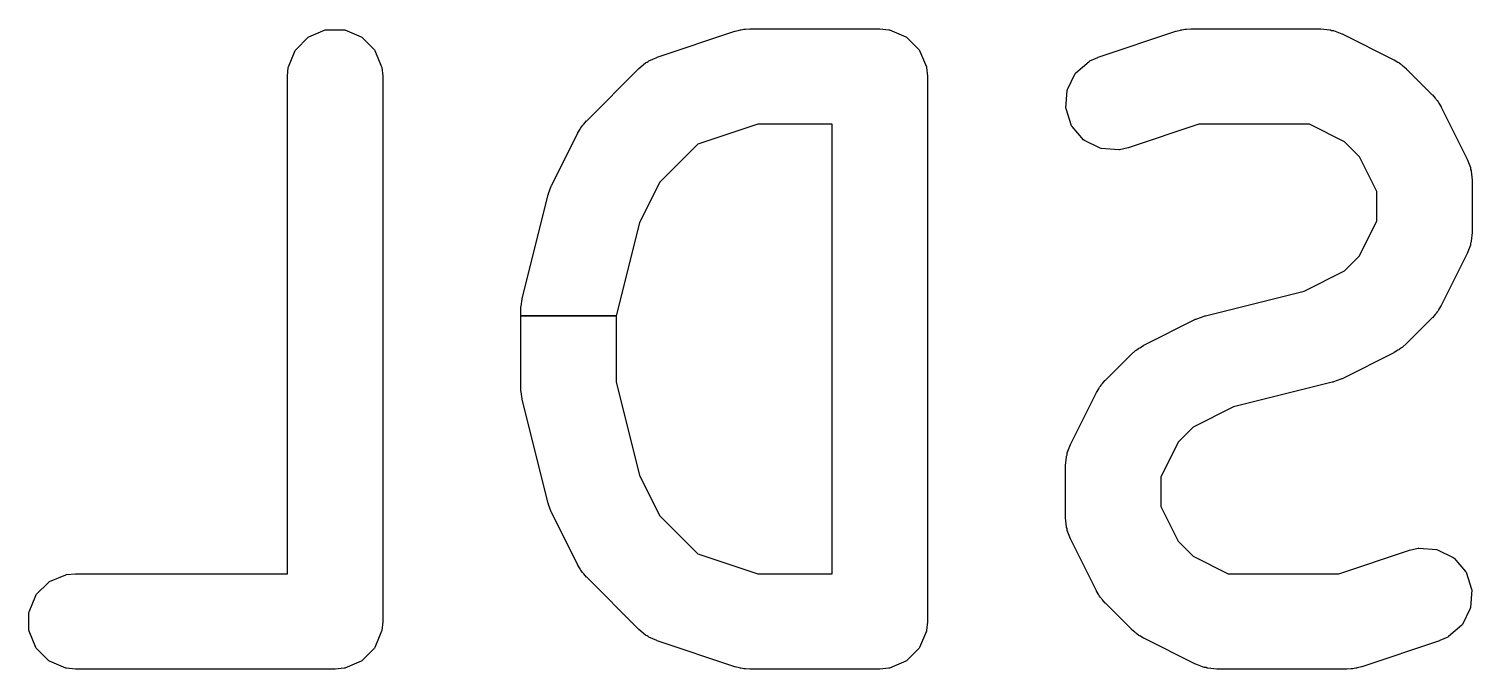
# Model space of a CAD drawing. Header units: millimetres. Extents: x 73.1 to 170.6, y -160.7 to -95.4.
# Drawn here: x 155.096 to 158.276, y -106.579 to -105.169 of the extents above; entities that cross this region are included whole.
import ezdxf

# ---------------------------------------------------------------- set-up
doc = ezdxf.new("R2010")
doc.units = ezdxf.units.MM
doc.layers.add('B.Silkscreen', color=31, linetype='CONTINUOUS', true_color=0xe8b2a7)

msp = doc.modelspace()

# ---------------------------------------------------------------- linework, layer by layer
at = {"layer": 'B.Silkscreen', "linetype": 'CONTINUOUS'}
for p, q in [((155.713123, -105.186712), (155.749171, -105.17178)), ((155.749171, -105.17178), (155.751084, -105.171399)), ((155.751084, -105.171399), (155.790102, -105.171399)), ((155.790102, -105.171399), (155.792015, -105.17178)), ((155.792015, -105.17178), (155.828063, -105.186712)), ((156.480246, -105.23201), (156.651675, -105.174867)), ((156.651675, -105.174867), (156.652147, -105.174735)), ((156.652147, -105.174735), (156.661403, -105.172629)), ((156.661403, -105.172629), (156.663458, -105.171779)), ((156.663458, -105.171779), (156.664879, -105.171423)), ((156.664879, -105.171423), (156.668104, -105.171104)), ((156.668104, -105.171104), (156.671264, -105.170387)), ((156.671264, -105.170387), (156.672726, -105.170276)), ((156.672726, -105.170276), (156.674933, -105.170432)), ((156.674933, -105.170432), (156.684389, -105.169502)), ((156.684389, -105.169502), (156.684879, -105.169478)), ((156.684879, -105.169478), (156.970593, -105.169478)), ((156.970593, -105.169478), (156.971083, -105.169502)), ((156.971083, -105.169502), (156.990592, -105.171423)), ((156.990592, -105.171423), (156.992015, -105.17178)), ((156.992015, -105.17178), (157.028063, -105.186712)), ((157.451675, -105.23201), (157.623103, -105.174867)), ((157.623103, -105.174867), (157.623575, -105.174735)), ((157.623575, -105.174735), (157.632829, -105.172629)), ((157.632829, -105.172629), (157.634885, -105.171779)), ((157.634885, -105.171779), (157.636307, -105.171423)), ((157.636307, -105.171423), (157.639531, -105.171104)), ((157.639531, -105.171104), (157.642691, -105.170387)), ((157.642691, -105.170387), (157.644153, -105.170276)), ((157.644153, -105.170276), (157.646361, -105.170432)), ((157.646361, -105.170432), (157.655817, -105.169502)), ((157.655817, -105.169502), (157.656307, -105.169478)), ((157.656307, -105.169478), (157.942022, -105.169478)), ((157.942022, -105.169478), (157.942512, -105.169502)), ((157.942512, -105.169502), (157.962021, -105.171423)), ((157.962021, -105.171423), (157.963444, -105.17178)), ((157.963444, -105.17178), (157.966014, -105.172844)), ((157.966014, -105.172844), (157.96879, -105.173042)), ((157.96879, -105.173042), (157.970222, -105.173359)), ((157.970222, -105.173359), (157.988531, -105.180365)), ((155.68391, -105.215385), (155.7115, -105.187795)), ((155.7115, -105.187795), (155.713123, -105.186712)), ((155.828063, -105.186712), (155.829686, -105.187795)), ((155.829686, -105.187795), (155.857276, -105.215385)), ((157.028063, -105.186712), (157.029686, -105.187795)), ((157.029686, -105.187795), (157.057276, -105.215385)), ((157.988531, -105.180365), (157.98898, -105.180563)), ((157.98898, -105.180563), (158.103265, -105.237707)), ((155.667895, -105.253056), (155.682827, -105.217008)), ((155.682827, -105.217008), (155.68391, -105.215385)), ((155.857276, -105.215385), (155.858359, -105.217008)), ((155.858359, -105.217008), (155.873291, -105.253056)), ((156.458549, -105.242788), (156.460652, -105.240966)), ((156.460652, -105.240966), (156.461889, -105.240178)), ((156.461889, -105.240178), (156.479789, -105.232187)), ((156.479789, -105.232187), (156.480246, -105.23201)), ((157.057276, -105.215385), (157.058359, -105.217008)), ((157.058359, -105.217008), (157.073291, -105.253056)), ((157.402604, -105.266533), (157.43208, -105.240967)), ((157.43208, -105.240967), (157.433318, -105.240178)), ((157.433318, -105.240178), (157.451218, -105.232187)), ((157.451218, -105.232187), (157.451675, -105.23201)), ((158.103265, -105.237707), (158.103692, -105.237947)), ((158.103692, -105.237947), (158.111729, -105.243005)), ((155.665617, -105.273988), (155.667538, -105.254479)), ((155.667538, -105.254479), (155.667895, -105.253056)), ((155.873291, -105.253056), (155.873648, -105.254479)), ((155.873648, -105.254479), (155.875569, -105.273988)), ((156.324918, -105.371661), (156.439203, -105.257375)), ((156.439203, -105.257375), (156.439567, -105.257046)), ((156.439567, -105.257046), (156.45472, -105.244609)), ((156.45472, -105.244609), (156.455977, -105.243855)), ((156.455977, -105.243855), (156.458549, -105.242788)), ((157.073291, -105.253056), (157.073648, -105.254479)), ((157.073648, -105.254479), (157.075569, -105.273988)), ((157.383958, -105.302973), (157.401408, -105.268074)), ((157.401408, -105.268074), (157.402604, -105.266533)), ((158.111729, -105.243005), (158.113779, -105.243855)), ((158.113779, -105.243855), (158.115036, -105.244609)), ((158.115036, -105.244609), (158.117537, -105.246661)), ((158.117537, -105.246661), (158.120283, -105.24839)), ((158.120283, -105.24839), (158.121396, -105.249345)), ((158.121396, -105.249345), (158.122849, -105.251021)), ((158.122849, -105.251021), (158.13019, -105.257045)), ((158.13019, -105.257045), (158.130554, -105.257374)), ((158.130554, -105.257374), (158.187696, -105.314517)), ((155.665593, -105.274478), (155.665617, -105.273988)), ((155.665593, -106.369478), (155.665593, -105.274478)), ((155.875569, -105.273988), (155.875593, -105.274478)), ((155.875593, -105.274478), (155.875593, -106.474478)), ((157.075569, -105.273988), (157.075593, -105.274478)), ((157.075593, -105.274478), (157.075593, -106.474478)), ((157.380677, -105.343775), (157.383443, -105.304855)), ((157.383443, -105.304855), (157.383958, -105.302973)), ((158.187696, -105.314517), (158.188025, -105.314881)), ((158.188025, -105.314881), (158.194048, -105.32222)), ((158.194048, -105.32222), (158.195726, -105.323675)), ((158.195726, -105.323675), (158.196682, -105.324789)), ((158.196682, -105.324789), (158.198408, -105.327531)), ((158.198408, -105.327531), (158.200462, -105.330034)), ((158.200462, -105.330034), (158.201217, -105.331294)), ((158.201217, -105.331294), (158.202064, -105.333342)), ((158.202064, -105.333342), (158.207124, -105.341379)), ((157.380921, -105.34571), (157.380677, -105.343775)), ((157.393259, -105.382725), (157.380921, -105.34571)), ((158.207124, -105.341379), (158.207365, -105.341807)), ((158.207365, -105.341807), (158.264508, -105.456093)), ((156.248107, -105.513236), (156.30525, -105.398949)), ((156.30525, -105.398949), (156.30549, -105.398522)), ((156.30549, -105.398522), (156.310549, -105.390483)), ((156.310549, -105.390483), (156.311398, -105.388436)), ((156.311398, -105.388436), (156.312152, -105.387178)), ((156.312152, -105.387178), (156.314207, -105.384672)), ((156.314207, -105.384672), (156.315934, -105.381931)), ((156.315934, -105.381931), (156.316888, -105.380819)), ((156.316888, -105.380819), (156.318563, -105.379365)), ((156.318563, -105.379365), (156.324589, -105.372025)), ((156.324589, -105.372025), (156.324918, -105.371661)), ((156.701916, -105.379478), (156.570171, -105.423392)), ((156.865593, -105.379478), (156.701916, -105.379478)), ((156.865593, -106.369478), (156.865593, -105.379478)), ((157.394225, -105.38442), (157.393259, -105.382725)), ((157.419791, -105.413896), (157.394225, -105.38442)), ((157.673344, -105.379478), (157.518083, -105.431232)), ((157.917234, -105.379478), (157.673344, -105.379478)), ((157.994108, -105.417915), (157.917234, -105.379478)), ((156.570171, -105.423392), (156.485459, -105.508104)), ((157.421332, -105.415092), (157.419791, -105.413896)), ((157.456231, -105.432542), (157.421332, -105.415092)), ((157.517611, -105.431365), (157.498496, -105.435712)), ((157.518083, -105.431232), (157.517611, -105.431365)), ((158.027155, -105.450961), (157.994108, -105.417915)), ((157.458113, -105.433057), (157.456231, -105.432542)), ((157.497033, -105.435823), (157.458113, -105.433057)), ((157.498496, -105.435712), (157.497033, -105.435823)), ((158.065593, -105.527837), (158.027155, -105.450961)), ((158.264508, -105.456093), (158.264706, -105.456542)), ((158.264706, -105.456542), (158.271712, -105.47485)), ((158.271712, -105.47485), (158.272029, -105.476283)), ((158.272029, -105.476283), (158.272225, -105.479055)), ((158.272225, -105.479055), (158.273291, -105.481627)), ((158.273291, -105.481627), (158.273648, -105.483051)), ((158.273648, -105.483051), (158.275569, -105.50256)), ((156.240903, -105.531993), (156.243993, -105.523915)), ((156.243993, -105.523915), (156.246895, -105.515795)), ((156.246895, -105.515795), (156.247582, -105.514507)), ((156.247582, -105.514507), (156.247606, -105.514474)), ((156.247606, -105.514474), (156.24791, -105.513682)), ((156.24791, -105.513682), (156.248107, -105.513236)), ((156.485459, -105.508104), (156.441091, -105.59684)), ((158.065593, -105.592548), (158.065593, -105.527837)), ((158.275569, -105.50256), (158.275593, -105.50305)), ((158.275593, -105.50305), (158.275593, -105.617336)), ((156.183014, -105.763297), (156.240157, -105.534726)), ((156.240157, -105.534726), (156.240298, -105.53426)), ((156.240298, -105.53426), (156.240583, -105.53346)), ((156.240583, -105.53346), (156.240586, -105.53342)), ((156.240586, -105.53342), (156.240903, -105.531993)), ((156.441091, -105.59684), (156.389879, -105.801691)), ((158.027154, -105.669423), (158.065593, -105.592548)), ((158.275569, -105.617826), (158.273648, -105.637335)), ((158.275593, -105.617336), (158.275569, -105.617826)), ((158.271712, -105.645536), (158.264706, -105.663844)), ((158.272029, -105.644102), (158.271712, -105.645536)), ((158.272225, -105.641329), (158.272029, -105.644102)), ((158.273291, -105.638759), (158.272225, -105.641329)), ((158.273648, -105.637335), (158.273291, -105.638759)), ((157.994108, -105.702468), (158.027154, -105.669423)), ((158.264508, -105.664293), (158.207365, -105.778579)), ((158.264706, -105.663844), (158.264508, -105.664293)), ((157.905371, -105.746837), (157.994108, -105.702468)), ((157.687983, -105.801185), (157.905371, -105.746837)), ((156.180051, -105.783172), (156.181111, -105.776)), ((156.181111, -105.776), (156.181824, -105.768765)), ((156.181824, -105.768765), (156.182179, -105.767344)), ((156.182179, -105.767344), (156.182508, -105.766547)), ((156.182508, -105.766547), (156.182919, -105.763777)), ((156.182919, -105.763777), (156.183014, -105.763297)), ((158.207124, -105.779007), (158.202065, -105.787041)), ((158.207365, -105.778579), (158.207124, -105.779007)), ((156.179879, -105.788764), (156.179903, -105.788274)), ((156.179879, -105.801691), (156.179879, -105.788764)), ((156.179879, -105.960193), (156.179879, -105.801691)), ((156.179879, -105.801691), (156.389879, -105.801691)), ((156.389879, -105.801691), (156.179879, -105.801691)), ((156.179903, -105.788274), (156.180177, -105.785487)), ((156.180051, -105.784639), (156.180051, -105.783172)), ((156.180177, -105.785487), (156.180051, -105.784639)), ((156.389879, -105.801691), (156.389879, -105.947266)), ((157.552207, -105.866278), (157.666493, -105.809135)), ((157.666493, -105.809135), (157.666941, -105.808938)), ((157.666941, -105.808938), (157.667729, -105.808636)), ((157.667729, -105.808636), (157.667762, -105.808612)), ((157.667762, -105.808612), (157.669053, -105.807923)), ((157.669053, -105.807923), (157.677164, -105.805024)), ((157.677164, -105.805024), (157.68525, -105.801931)), ((157.68525, -105.801931), (157.686677, -105.801614)), ((157.686677, -105.801614), (157.686717, -105.801611)), ((157.686717, -105.801611), (157.687517, -105.801326)), ((157.687517, -105.801326), (157.687983, -105.801185)), ((158.187696, -105.805868), (158.130554, -105.863011)), ((158.188025, -105.805504), (158.187696, -105.805868)), ((158.194048, -105.798164), (158.188025, -105.805504)), ((158.195725, -105.796711), (158.194048, -105.798164)), ((158.196682, -105.795596), (158.195725, -105.796711)), ((158.198409, -105.79285), (158.196682, -105.795596)), ((158.200461, -105.790352), (158.198409, -105.79285)), ((158.201217, -105.789092), (158.200461, -105.790352)), ((158.202065, -105.787041), (158.201217, -105.789092)), ((157.534077, -105.877916), (157.535188, -105.876962)), ((157.535188, -105.876962), (157.537934, -105.875232)), ((157.537934, -105.875232), (157.540436, -105.87318)), ((157.540436, -105.87318), (157.541692, -105.872427)), ((157.541692, -105.872427), (157.543739, -105.871577)), ((157.543739, -105.871577), (157.55178, -105.866518)), ((157.55178, -105.866518), (157.552207, -105.866278)), ((158.111726, -105.87738), (158.103693, -105.882437)), ((158.113777, -105.876531), (158.111726, -105.87738)), ((158.115037, -105.875775), (158.113777, -105.876531)), ((158.117534, -105.873724), (158.115037, -105.875775)), ((158.120282, -105.871996), (158.117534, -105.873724)), ((158.121397, -105.871039), (158.120282, -105.871996)), ((158.12285, -105.869362), (158.121397, -105.871039)), ((158.13019, -105.86334), (158.12285, -105.869362)), ((158.130554, -105.863011), (158.13019, -105.86334)), ((157.467775, -105.943089), (157.524918, -105.885947)), ((157.524918, -105.885947), (157.525282, -105.885618)), ((157.525282, -105.885618), (157.532622, -105.879592)), ((157.532622, -105.879592), (157.534077, -105.877916)), ((158.103265, -105.882678), (157.98898, -105.939822)), ((158.103693, -105.882437), (158.103265, -105.882678)), ((157.986419, -105.941035), (157.978279, -105.943942)), ((157.987719, -105.940339), (157.986419, -105.941035)), ((157.987743, -105.94032), (157.987719, -105.940339)), ((157.988528, -105.940021), (157.987743, -105.94032)), ((157.98898, -105.939822), (157.988528, -105.940021)), ((156.179903, -105.960683), (156.179879, -105.960193)), ((156.180177, -105.963468), (156.179903, -105.960683)), ((156.180051, -105.964318), (156.180177, -105.963468)), ((156.180051, -105.965785), (156.180051, -105.964318)), ((156.181111, -105.972955), (156.180051, -105.965785)), ((156.181824, -105.980192), (156.181111, -105.972955)), ((156.389879, -105.947266), (156.441091, -106.152116)), ((157.390964, -106.084663), (157.448108, -105.970378)), ((157.448108, -105.970378), (157.448348, -105.969951)), ((157.448348, -105.969951), (157.453406, -105.961911)), ((157.453406, -105.961911), (157.454256, -105.959864)), ((157.454256, -105.959864), (157.455009, -105.958608)), ((157.455009, -105.958608), (157.457063, -105.956103)), ((157.457063, -105.956103), (157.458791, -105.95336)), ((157.458791, -105.95336), (157.459745, -105.952248)), ((157.459745, -105.952248), (157.461421, -105.950793)), ((157.461421, -105.950793), (157.467446, -105.943453)), ((157.467446, -105.943453), (157.467775, -105.943089)), ((157.967489, -105.947772), (157.750095, -106.002119)), ((157.967959, -105.947629), (157.967489, -105.947772)), ((157.968748, -105.947346), (157.967959, -105.947629)), ((157.968788, -105.947344), (157.968748, -105.947346)), ((157.970222, -105.947026), (157.968788, -105.947344)), ((157.978279, -105.943942), (157.970222, -105.947026)), ((156.18218, -105.981614), (156.181824, -105.980192)), ((156.182508, -105.982407), (156.18218, -105.981614)), ((156.182919, -105.98518), (156.182508, -105.982407)), ((156.183014, -105.98566), (156.182919, -105.98518)), ((156.240157, -106.214231), (156.183014, -105.98566)), ((157.750095, -106.002119), (157.661361, -106.046487)), ((157.661361, -106.046487), (157.628316, -106.079533)), ((157.38376, -106.103421), (157.390766, -106.085112)), ((157.390766, -106.085112), (157.390964, -106.084663)), ((157.628316, -106.079533), (157.589879, -106.156408)), ((157.379879, -106.131621), (157.379903, -106.131131)), ((157.379879, -106.245907), (157.379879, -106.131621)), ((157.379903, -106.131131), (157.381824, -106.111622)), ((157.381824, -106.111622), (157.38218, -106.110199)), ((157.38218, -106.110199), (157.383245, -106.107624)), ((157.383245, -106.107624), (157.383443, -106.104853)), ((157.383443, -106.104853), (157.38376, -106.103421)), ((156.441091, -106.152116), (156.485459, -106.240851)), ((157.589879, -106.156408), (157.589879, -106.22112)), ((156.240299, -106.214698), (156.240157, -106.214231)), ((156.240582, -106.215493), (156.240299, -106.214698)), ((156.240586, -106.215537), (156.240582, -106.215493)), ((156.240903, -106.216964), (156.240586, -106.215537)), ((156.244006, -106.225074), (156.240903, -106.216964)), ((156.246895, -106.233161), (156.244006, -106.225074)), ((157.589879, -106.22112), (157.628316, -106.297994)), ((156.247584, -106.234453), (156.246895, -106.233161)), ((156.247607, -106.234485), (156.247584, -106.234453)), ((156.24791, -106.235274), (156.247607, -106.234485)), ((156.248107, -106.235721), (156.24791, -106.235274)), ((156.30525, -106.350008), (156.248107, -106.235721)), ((156.485459, -106.240851), (156.570171, -106.325563)), ((157.379903, -106.246397), (157.379879, -106.245907)), ((157.381824, -106.265906), (157.379903, -106.246397)), ((157.382181, -106.267329), (157.381824, -106.265906)), ((157.383245, -106.269899), (157.382181, -106.267329)), ((157.383443, -106.272675), (157.383245, -106.269899)), ((157.38376, -106.274107), (157.383443, -106.272675)), ((157.390766, -106.292415), (157.38376, -106.274107)), ((157.390964, -106.292864), (157.390766, -106.292415)), ((157.448107, -106.407151), (157.390964, -106.292864)), ((157.628316, -106.297994), (157.661362, -106.331041)), ((157.982129, -106.369478), (158.13739, -106.317724)), ((158.13739, -106.317724), (158.137862, -106.317591)), ((158.137862, -106.317591), (158.156977, -106.313245)), ((158.156977, -106.313245), (158.15844, -106.313134)), ((158.15844, -106.313134), (158.19736, -106.3159)), ((158.19736, -106.3159), (158.199242, -106.316415)), ((158.199242, -106.316415), (158.234141, -106.333865)), ((156.305491, -106.350436), (156.30525, -106.350008)), ((156.31055, -106.358472), (156.305491, -106.350436)), ((156.570171, -106.325563), (156.701916, -106.369478)), ((157.661362, -106.331041), (157.738237, -106.369478)), ((158.234141, -106.333865), (158.235682, -106.335061)), ((158.235682, -106.335061), (158.261247, -106.364537)), ((155.141695, -106.386712), (155.177743, -106.37178)), ((155.177743, -106.37178), (155.179166, -106.371423)), ((155.179166, -106.371423), (155.198675, -106.369502)), ((155.198675, -106.369502), (155.199165, -106.369478)), ((155.199165, -106.369478), (155.665593, -106.369478)), ((156.311398, -106.36052), (156.31055, -106.358472)), ((156.312152, -106.361779), (156.311398, -106.36052)), ((156.314203, -106.364278), (156.312152, -106.361779)), ((156.315933, -106.367026), (156.314203, -106.364278)), ((156.316889, -106.368139), (156.315933, -106.367026)), ((156.318564, -106.369591), (156.316889, -106.368139)), ((156.324589, -106.376932), (156.318564, -106.369591)), ((156.324918, -106.377296), (156.324589, -106.376932)), ((156.439203, -106.491582), (156.324918, -106.377296)), ((156.701916, -106.369478), (156.865593, -106.369478)), ((157.738237, -106.369478), (157.982129, -106.369478)), ((158.261247, -106.364537), (158.262213, -106.366232)), ((158.262213, -106.366232), (158.274551, -106.403248)), ((155.096467, -106.453056), (155.111399, -106.417008)), ((155.111399, -106.417008), (155.112482, -106.415385)), ((155.112482, -106.415385), (155.140072, -106.387795)), ((155.140072, -106.387795), (155.141695, -106.386712)), ((157.448347, -106.407578), (157.448107, -106.407151)), ((157.453408, -106.415619), (157.448347, -106.407578)), ((157.454256, -106.417664), (157.453408, -106.415619)), ((157.45501, -106.418922), (157.454256, -106.417664)), ((158.274795, -106.405183), (158.272029, -106.444103)), ((158.274551, -106.403248), (158.274795, -106.405183)), ((157.457062, -106.421423), (157.45501, -106.418922)), ((157.458791, -106.424169), (157.457062, -106.421423)), ((157.459746, -106.425282), (157.458791, -106.424169)), ((157.461422, -106.426735), (157.459746, -106.425282)), ((157.467446, -106.434076), (157.461422, -106.426735)), ((157.467775, -106.43444), (157.467446, -106.434076)), ((157.524918, -106.491582), (157.467775, -106.43444)), ((158.271514, -106.445985), (158.254064, -106.480884)), ((158.272029, -106.444103), (158.271514, -106.445985)), ((155.096086, -106.454969), (155.096467, -106.453056)), ((155.096086, -106.493987), (155.096086, -106.454969)), ((155.875569, -106.474968), (155.873648, -106.494477)), ((155.875593, -106.474478), (155.875569, -106.474968)), ((157.075569, -106.474968), (157.073648, -106.494477)), ((157.075593, -106.474478), (157.075569, -106.474968)), ((158.254064, -106.480884), (158.252868, -106.482425)), ((155.096467, -106.4959), (155.096086, -106.493987)), ((155.111399, -106.531948), (155.096467, -106.4959)), ((155.873291, -106.4959), (155.858359, -106.531948)), ((155.873648, -106.494477), (155.873291, -106.4959)), ((156.439567, -106.491911), (156.439203, -106.491582)), ((156.45472, -106.504348), (156.439567, -106.491911)), ((156.455978, -106.505102), (156.45472, -106.504348)), ((156.458546, -106.506165), (156.455978, -106.505102)), ((156.460651, -106.507991), (156.458546, -106.506165)), ((156.461889, -106.508779), (156.460651, -106.507991)), ((156.47979, -106.51677), (156.461889, -106.508779)), ((157.073291, -106.4959), (157.058359, -106.531948)), ((157.073648, -106.494477), (157.073291, -106.4959)), ((157.525282, -106.491911), (157.524918, -106.491582)), ((157.532621, -106.497935), (157.525282, -106.491911)), ((157.534077, -106.499613), (157.532621, -106.497935)), ((157.535191, -106.500568), (157.534077, -106.499613)), ((157.537926, -106.502289), (157.535191, -106.500568)), ((157.540434, -106.504348), (157.537926, -106.502289)), ((157.541694, -106.505102), (157.540434, -106.504348)), ((157.543741, -106.505949), (157.541694, -106.505102)), ((157.55178, -106.51101), (157.543741, -106.505949)), ((157.552208, -106.511251), (157.55178, -106.51101)), ((157.666493, -106.568393), (157.552208, -106.511251)), ((158.222154, -106.508779), (158.204254, -106.51677)), ((158.223392, -106.50799), (158.222154, -106.508779)), ((158.252868, -106.482425), (158.223392, -106.50799)), ((155.112482, -106.533571), (155.111399, -106.531948)), ((155.140072, -106.561161), (155.112482, -106.533571)), ((155.857276, -106.533571), (155.829686, -106.561161)), ((155.858359, -106.531948), (155.857276, -106.533571)), ((156.480247, -106.516947), (156.47979, -106.51677)), ((156.651676, -106.57409), (156.480247, -106.516947)), ((157.057276, -106.533571), (157.029686, -106.561161)), ((157.058359, -106.531948), (157.057276, -106.533571)), ((158.203797, -106.516947), (158.032368, -106.574089)), ((158.204254, -106.51677), (158.203797, -106.516947)), ((155.141695, -106.562244), (155.140072, -106.561161)), ((155.177743, -106.577176), (155.141695, -106.562244)), ((155.828063, -106.562244), (155.792015, -106.577176)), ((155.829686, -106.561161), (155.828063, -106.562244)), ((156.652149, -106.574223), (156.651676, -106.57409)), ((156.661411, -106.576329), (156.652149, -106.574223)), ((156.663457, -106.577176), (156.661411, -106.576329)), ((157.028063, -106.562244), (156.992015, -106.577176)), ((157.029686, -106.561161), (157.028063, -106.562244)), ((157.666942, -106.568591), (157.666493, -106.568393)), ((157.68525, -106.575597), (157.666942, -106.568591)), ((157.686683, -106.575914), (157.68525, -106.575597)), ((157.689455, -106.57611), (157.686683, -106.575914)), ((157.692027, -106.577176), (157.689455, -106.57611)), ((158.022634, -106.576327), (158.020588, -106.577176)), ((158.031896, -106.574222), (158.022634, -106.576327)), ((158.032368, -106.574089), (158.031896, -106.574222)), ((155.179166, -106.577533), (155.177743, -106.577176)), ((155.198675, -106.579454), (155.179166, -106.577533)), ((155.199165, -106.579478), (155.198675, -106.579454)), ((155.770593, -106.579478), (155.199165, -106.579478)), ((155.771083, -106.579454), (155.770593, -106.579478)), ((155.790592, -106.577533), (155.771083, -106.579454)), ((155.792015, -106.577176), (155.790592, -106.577533)), ((156.66488, -106.577533), (156.663457, -106.577176)), ((156.668101, -106.577849), (156.66488, -106.577533)), ((156.671263, -106.578569), (156.668101, -106.577849)), ((156.672728, -106.57868), (156.671263, -106.578569)), ((156.674935, -106.578522), (156.672728, -106.57868)), ((156.684389, -106.579454), (156.674935, -106.578522)), ((156.684879, -106.579478), (156.684389, -106.579454)), ((156.970593, -106.579478), (156.684879, -106.579478)), ((156.971083, -106.579454), (156.970593, -106.579478)), ((156.990592, -106.577533), (156.971083, -106.579454)), ((156.992015, -106.577176), (156.990592, -106.577533)), ((157.693451, -106.577533), (157.692027, -106.577176)), ((157.71296, -106.579454), (157.693451, -106.577533)), ((157.71345, -106.579478), (157.71296, -106.579454)), ((157.999165, -106.579478), (157.71345, -106.579478)), ((157.999655, -106.579454), (157.999165, -106.579478)), ((158.009107, -106.578522), (157.999655, -106.579454)), ((158.011316, -106.57868), (158.009107, -106.578522)), ((158.012782, -106.578568), (158.011316, -106.57868)), ((158.015935, -106.57785), (158.012782, -106.578568)), ((158.019163, -106.577533), (158.015935, -106.57785)), ((158.020588, -106.577176), (158.019163, -106.577533))]:
    msp.add_line(p, q, dxfattribs=at)

doc.saveas('drawing.dxf')
